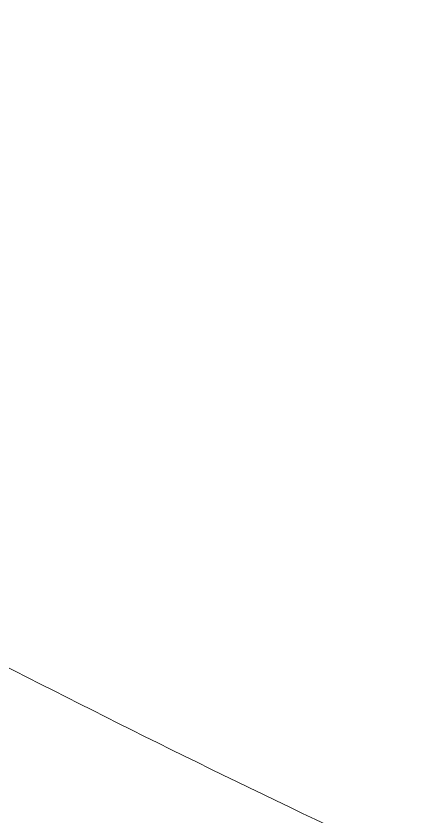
# Model space of a CAD drawing. Header units: millimetres. Extents: x -416 to 1516, y -417 to 43.
# Drawn here: x 625.764 to 626.304, y -246.382 to -245.28 of the extents above; entities that cross this region are included whole.
import ezdxf

# ---------------------------------------------------------------- set-up
doc = ezdxf.new("R2010")
doc.units = ezdxf.units.MM
doc.header["$MEASUREMENT"] = 0
doc.layers.add('Layer 3', color=7, linetype='Continuous')

msp = doc.modelspace()

# ---------------------------------------------------------------- linework, layer by layer
at = {"layer": 'Layer 3', "lineweight": 0}
for points, knots in [([(625.9082, -244.1123), (628.1787, -244.1123), (630.5594, -244.6539), (632.9842, -245.7219), (633.5351, -246.1208), (634.1087, -246.4991), (634.6962, -246.8502), (634.012, -246.8605), (633.3264, -246.9008), (632.6498, -246.9707), (632.3669, -246.9399), (632.0884, -246.9028), (631.8131, -246.8611), (631.6993, -246.6956), (631.5782, -246.5328), (631.4476, -246.3734), (631.4412, -246.3655), (631.4354, -246.3575), (631.429, -246.3497), (631.2939, -246.1864), (631.1521, -246.0256), (630.9975, -245.8692), (630.9957, -245.8674), (630.9936, -245.8661), (630.9918, -245.8643), (630.894, -245.7658), (630.7921, -245.6796), (630.688, -245.6003), (630.6708, -245.5872), (630.6539, -245.5731), (630.6366, -245.5605), (630.5349, -245.4868), (630.4303, -245.4229), (630.3235, -245.3664), (630.3021, -245.3551), (630.2806, -245.3441), (630.259, -245.3334), (630.151, -245.2803), (630.0411, -245.2344), (629.9288, -245.1979), (629.9106, -245.192), (629.8922, -245.1874), (629.8739, -245.1819), (629.7552, -245.1462), (629.635, -245.117), (629.5124, -245.099), (629.512, -245.0989), (629.5117, -245.0988), (629.5114, -245.0987), (629.511, -245.0987), (629.5106, -245.0987), (629.5102, -245.0986), (629.4281, -245.0866), (629.3452, -245.079), (629.2617, -245.0746), (629.2339, -245.0731), (629.2058, -245.0738), (629.1779, -245.0732), (629.1212, -245.0718), (629.0645, -245.0709), (629.0073, -245.073), (628.9743, -245.0741), (628.9409, -245.0771), (628.9076, -245.0794), (628.8549, -245.083), (628.8021, -245.0872), (628.749, -245.0935), (628.7138, -245.0977), (628.6786, -245.1031), (628.6434, -245.1085), (628.5914, -245.1164), (628.5393, -245.1253), (628.4871, -245.1358), (628.4514, -245.1429), (628.4156, -245.1506), (628.3798, -245.1589), (628.3269, -245.1711), (628.274, -245.1848), (628.2209, -245.1996), (628.1859, -245.2093), (628.1509, -245.219), (628.1158, -245.2297), (628.0605, -245.2467), (628.0053, -245.2657), (627.9498, -245.2853), (627.917, -245.2969), (627.8843, -245.3079), (627.8515, -245.3203), (627.7899, -245.3438), (627.7284, -245.3697), (627.6668, -245.3963), (627.6401, -245.4078), (627.6135, -245.4181), (627.5868, -245.4302), (627.4983, -245.4702), (627.4099, -245.5128), (627.3217, -245.559), (627.3215, -245.5591), (627.3213, -245.5592), (627.3211, -245.5593), (627.3009, -245.5699), (627.2826, -245.5829), (627.2628, -245.5938), (626.7259, -245.3636), (626.208, -245.1105), (625.7168, -244.8269), (625.3716, -244.6274), (625.0241, -244.4059), (624.6794, -244.1657), (625.0968, -244.1303), (625.5086, -244.1123), (625.9082, -244.1123)], [0, 0, 0, 0, 1, 1, 1, 2, 2, 2, 3, 3, 3, 4, 4, 4, 5, 5, 5, 6, 6, 6, 7, 7, 7, 8, 8, 8, 9, 9, 9, 10, 10, 10, 11, 11, 11, 12, 12, 12, 13, 13, 13, 14, 14, 14, 15, 15, 15, 16, 16, 16, 17, 17, 17, 18, 18, 18, 19, 19, 19, 20, 20, 20, 21, 21, 21, 22, 22, 22, 23, 23, 23, 24, 24, 24, 25, 25, 25, 26, 26, 26, 27, 27, 27, 28, 28, 28, 29, 29, 29, 30, 30, 30, 31, 31, 31, 32, 32, 32, 33, 33, 33, 34, 34, 34, 35, 35, 35, 36, 36, 36, 37, 37, 37, 37]), ([(623.631, -250.2751), (624.0938, -249.439), (624.3353, -248.5054), (624.3353, -247.5326), (624.3353, -246.6032), (624.1146, -245.7082), (623.691, -244.9001), (624.1616, -245.2428), (624.6439, -245.5569), (625.1323, -245.839), (625.4979, -246.0502), (625.878, -246.2454), (626.2681, -246.4291), (625.5917, -247.2421), (625.1997, -248.343), (624.9746, -249.3895), (624.5197, -249.6595), (624.0696, -249.9529), (623.631, -250.2751)], [0, 0, 0, 0, 1, 1, 1, 2, 2, 2, 3, 3, 3, 4, 4, 4, 5, 5, 5, 6, 6, 6, 6])]:
    msp.add_open_spline(points, degree=3, knots=knots, dxfattribs=at)

doc.saveas('drawing.dxf')
